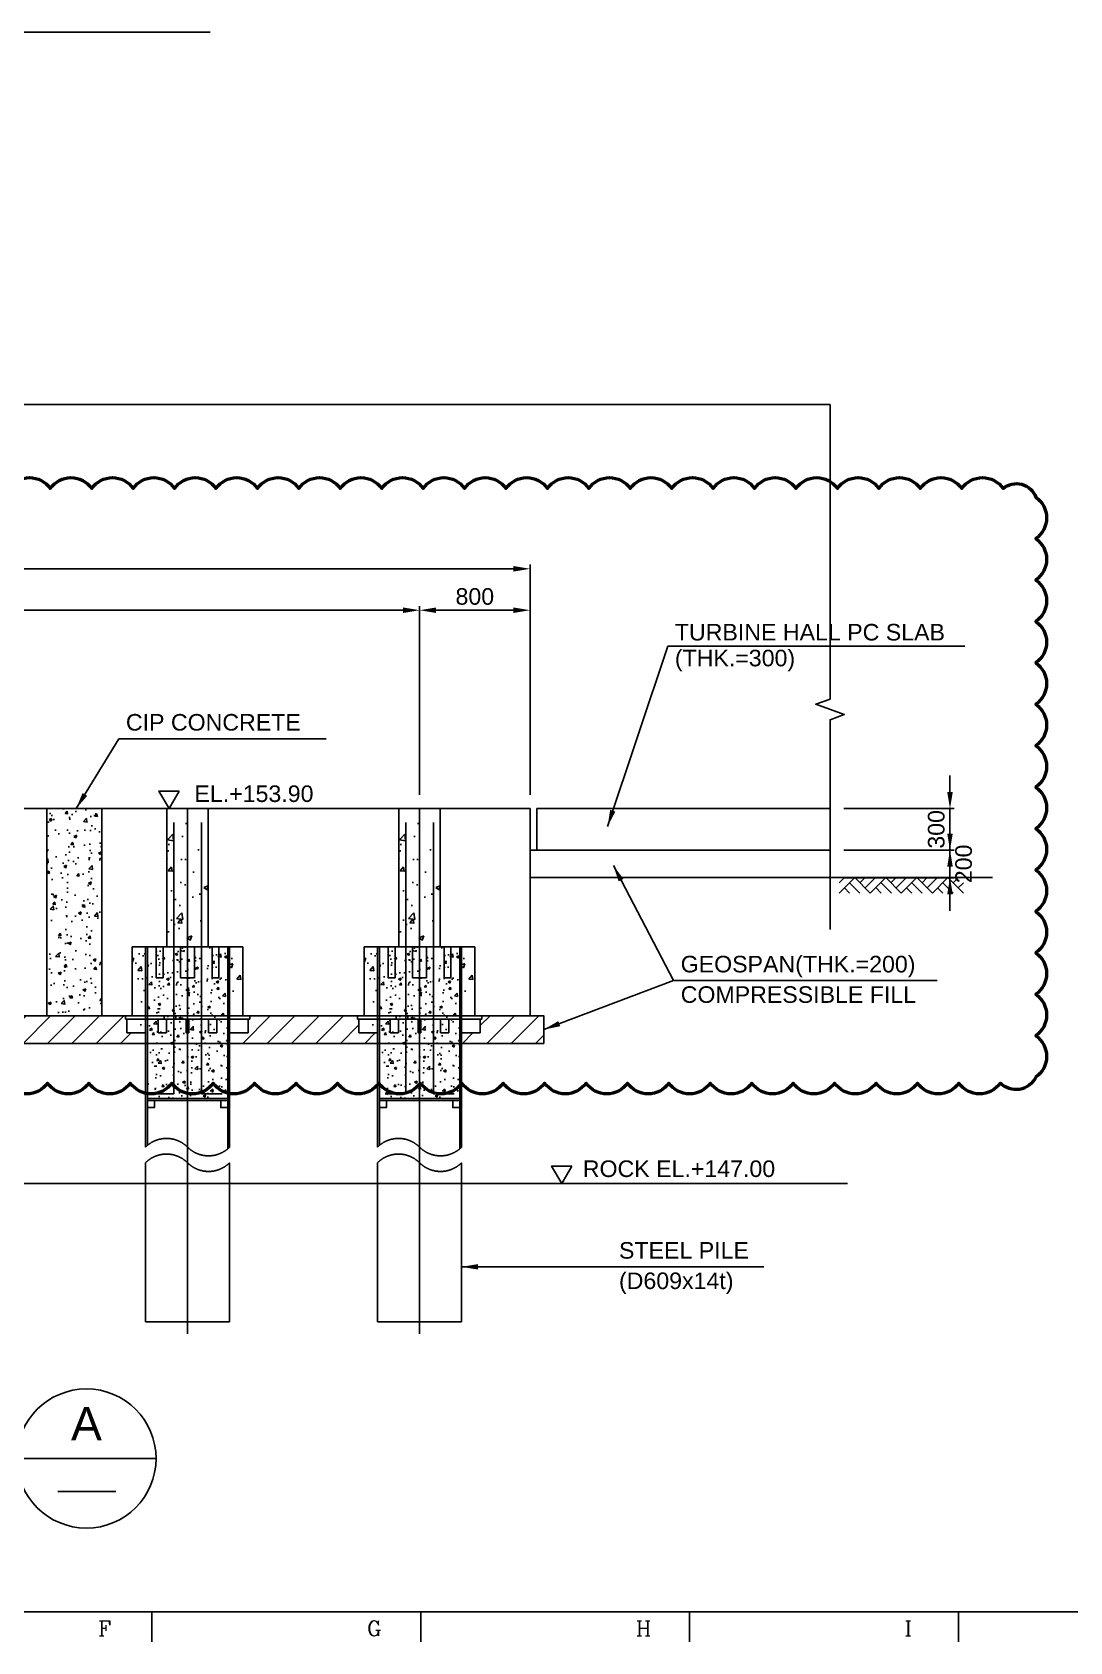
# Model space of a CAD drawing. Header units: millimetres. Extents: x 2448621 to 2484291, y -423869 to -398639.
# Drawn here: x 2460182 to 2467696, y -423558 to -411901 of the extents above; entities that cross this region are included whole.
import ezdxf
from ezdxf.enums import TextEntityAlignment as Align

# ---------------------------------------------------------------- set-up
doc = ezdxf.new("R2010")
doc.units = ezdxf.units.MM
doc.header["$LTSCALE"] = 30
doc.linetypes.add('CENTER', pattern=[2, 1.25, -0.25, 0.25, -0.25])
doc.linetypes.add('CENTER1', pattern=[23.5, 20, -1.25, 1, -1.25])
doc.layers.get('Defpoints').update_dxf_attribs({"color": 140})
for name, color, linetype in [('1', 7, 'Continuous'), ('3', 3, 'Continuous'), ('C_BLOCK', 7, 'Continuous'), ('C_CEN', 1, 'CENTER'), ('C_CONC', 3, 'Continuous'), ('C_Conc_footing', 3, 'Continuous'), ('C_STEEL', 2, 'Continuous'), ('C_TEXT_01', 2, 'Continuous'), ('CEN', 1, 'CENTER1'), ('CS-RBAR-MINR', 6, 'Continuous'), ('DIM-SCALE', 7, 'Continuous'), ('TAN-TIT', 30, 'Continuous'), ('TITLE', 7, 'Continuous')]:
    doc.layers.add(name, color=color, linetype=linetype)
doc.layers.add('C_REV', color=4, linetype='Continuous', lineweight=50)
doc.styles.add('Arial', font='arial.ttf')
doc.styles.add('COM', font='COMPLEX', dxfattribs={"height": 5})
doc.linetypes.add('ZIGZAG', pattern='A,0.00254,-5.08,[131,ltypeshp.shx,S=5.08,R=0,X=-5.08,Y=0],-10.16,[131,ltypeshp.shx,S=5.08,R=180,X=5.08,Y=0],-5.08', length=20.32254)
doc.dimstyles.new('일반도면_0030', dxfattribs={"dimtxt": 120, "dimasz": 120, "dimexe": 30, "dimexo": 100, "dimgap": 37.5, "dimtad": 1, "dimdec": 0, "dimzin": 0, "dimdsep": 46, "dimtxsty": 'Arial', "dimcen": -150, "dimclrd": 7, "dimclre": 7, "dimclrt": 2, "dimadec": 8, "dimazin": 0, "dimtfac": 1, "dimtdec": 0, "dimtix": 1, "dimtmove": 2, "dimatfit": 3, "dimfxl": 1, "dimtolj": 1, "dimtzin": 0, "dimarcsym": 0})
doc.dimstyles.new('일반도면_0050', dxfattribs={"dimtxt": 200, "dimasz": 200, "dimexe": 50, "dimexo": 250, "dimgap": 75, "dimtad": 1, "dimdec": 0, "dimzin": 0, "dimdsep": 46, "dimtxsty": 'Arial', "dimcen": -250, "dimclrd": 7, "dimclre": 7, "dimclrt": 2, "dimadec": 0, "dimazin": 0, "dimtfac": 1, "dimtdec": 0, "dimtix": 1, "dimtmove": 2, "dimatfit": 3, "dimfxl": 1, "dimtolj": 1, "dimtzin": 0, "dimarcsym": 0})

# ---------------------------------------------------------------- blocks, each defined once
blk = doc.blocks.new('BORDER')
at = {"layer": 'TAN-TIT'}
for p, q in [((4977, 3520), (232823, 3520)), ((82848, 3520), (82848, 2078)), ((95827, 3520), (95827, 2078)), ((108806, 3520), (108806, 2078)), ((121784, 3520), (121784, 2078))]:
    blk.add_line(p, q, dxfattribs=at)
at = {"layer": 'TAN-TIT', "style": 'COM'}
for s, p in [('F', (80253, 2366)), ('G', (93231, 2366)), ('H', (106210, 2366)), ('I', (119188, 2366))]:
    blk.add_text(s, height=721, dxfattribs=at).set_placement(p)
blk = doc.blocks.new('*D26')
at = {"layer": 'Defpoints', "color": 0}
for p in [(2463787, -415787), (2453787, -417524), (2463787, -417524)]:
    blk.add_point(p, dxfattribs=at)
at = {"layer": 'DIM-SCALE', "color": 7, "lineweight": -2}
for p, q in [((2453787, -417424), (2453787, -415757)), ((2453907, -415787), (2463667, -415787)), ((2463787, -417424), (2463787, -415757))]:
    blk.add_line(p, q, dxfattribs=at)
at = {"layer": 'DIM-SCALE', "color": 7}
for points in [[(2453907, -415767), (2453907, -415807), (2453787, -415787)], [(2463667, -415767), (2463667, -415807), (2463787, -415787)]]:
    blk.add_solid(points, dxfattribs=at)
at = {"layer": 'DIM-SCALE', "color": 2, "insert": (2458787, -415688), "char_height": 120, "attachment_point": 5, "style": 'Arial'}
blk.add_mtext('\\A1;10000', dxfattribs=at)
blk = doc.blocks.new('*D27')
at = {"layer": 'Defpoints', "color": 0}
for p in [(2462987, -416087), (2454587, -417524), (2462987, -417524)]:
    blk.add_point(p, dxfattribs=at)
at = {"layer": 'DIM-SCALE', "color": 7, "lineweight": -2}
for p, q in [((2454587, -417424), (2454587, -416057)), ((2454707, -416087), (2462867, -416087)), ((2462987, -417424), (2462987, -416057))]:
    blk.add_line(p, q, dxfattribs=at)
at = {"layer": 'DIM-SCALE', "color": 7}
for points in [[(2454707, -416067), (2454707, -416107), (2454587, -416087)], [(2462867, -416067), (2462867, -416107), (2462987, -416087)]]:
    blk.add_solid(points, dxfattribs=at)
at = {"layer": 'DIM-SCALE', "color": 2, "insert": (2458787, -415971), "char_height": 120, "attachment_point": 5, "style": 'Arial'}
blk.add_mtext('\\A1;5@1,680=8400', dxfattribs=at)
blk = doc.blocks.new('*D28')
at = {"layer": 'Defpoints', "color": 0}
for p in [(2463787, -416087), (2462987, -417524), (2463787, -417524)]:
    blk.add_point(p, dxfattribs=at)
at = {"layer": 'DIM-SCALE', "color": 7, "lineweight": -2}
for p, q in [((2462987, -417424), (2462987, -416057)), ((2463107, -416087), (2463667, -416087)), ((2463787, -417424), (2463787, -416057))]:
    blk.add_line(p, q, dxfattribs=at)
at = {"layer": 'DIM-SCALE', "color": 7}
for points in [[(2463107, -416067), (2463107, -416107), (2462987, -416087)], [(2463667, -416067), (2463667, -416107), (2463787, -416087)]]:
    blk.add_solid(points, dxfattribs=at)
at = {"layer": 'DIM-SCALE', "color": 2, "insert": (2463387, -415988), "char_height": 120, "attachment_point": 5, "style": 'Arial'}
blk.add_mtext('\\A1;800', dxfattribs=at)
blk = doc.blocks.new('ER')
at = {"layer": 'C_BLOCK', "color": 1, "linetype": 'Continuous'}
for p, q in [((2.5, 0), (0, -2.5)), ((0.833, 0), (0, -0.832)), ((0, 0), (20, 0)), ((2.5, 0), (5, -2.5)), ((4.167, 0), (3.334, -0.833)), ((5.833, 0), (4.166, -1.666)), ((7.5, 0), (5, -2.5)), ((7.5, 0), (9.999, -2.5)), ((9.167, 0), (8.333, -0.833)), ((10.832, 0), (9.166, -1.666)), ((12.499, 0), (9.999, -2.5)), ((12.499, 0), (14.999, -2.5)), ((14.166, 0), (13.333, -0.833)), ((15.832, 0), (14.165, -1.666)), ((17.499, 0), (14.999, -2.5)), ((17.499, 0), (19.998, -2.5)), ((19.166, 0), (18.332, -0.833)), ((0.834, -1.666), (1.667, -2.5)), ((1.667, -0.833), (3.333, -2.5)), ((5.887, -1.613), (6.774, -2.5)), ((6.719, -0.78), (8.439, -2.5)), ((10.833, -1.666), (11.666, -2.5)), ((11.666, -0.833), (13.332, -2.5)), ((15.832, -1.666), (16.666, -2.5)), ((16.665, -0.833), (18.331, -2.5)), ((19.998, -0.832), (19.165, -1.666))]:
    blk.add_line(p, q, dxfattribs=at)
blk = doc.blocks.new('*D30')
at = {"layer": 'Defpoints', "color": 0}
for p in [(2465959, -417524), (2466828, -417524), (2465959, -417824)]:
    blk.add_point(p, dxfattribs=at)
at = {"layer": 'DIM-SCALE', "color": 7, "lineweight": -2}
for p, q in [((2466828, -417404), (2466828, -417284)), ((2466059, -417524), (2466858, -417524)), ((2466828, -417824), (2466828, -417524)), ((2466059, -417824), (2466858, -417824)), ((2466828, -417944), (2466828, -418064))]:
    blk.add_line(p, q, dxfattribs=at)
at = {"layer": 'DIM-SCALE', "color": 7}
for points in [[(2466808, -417404), (2466848, -417404), (2466828, -417524)], [(2466808, -417944), (2466848, -417944), (2466828, -417824)]]:
    blk.add_solid(points, dxfattribs=at)
at = {"layer": 'DIM-SCALE', "color": 2, "insert": (2466729, -417674), "char_height": 120, "attachment_point": 5, "rotation": 90, "style": 'Arial'}
blk.add_mtext('\\A1;300', dxfattribs=at)
blk = doc.blocks.new('*D63')
at = {"layer": 'Defpoints', "color": 0}
for p in [(2465959, -417824), (2466828, -417824), (2465959, -418024)]:
    blk.add_point(p, dxfattribs=at)
at = {"layer": 'DIM-SCALE', "color": 7, "lineweight": -2}
for p, q in [((2466828, -417704), (2466828, -417584)), ((2466059, -417824), (2466858, -417824)), ((2466828, -418024), (2466828, -417824)), ((2466059, -418024), (2466858, -418024)), ((2466828, -418144), (2466828, -418264))]:
    blk.add_line(p, q, dxfattribs=at)
at = {"layer": 'DIM-SCALE', "color": 7}
for points in [[(2466808, -417704), (2466848, -417704), (2466828, -417824)], [(2466808, -418144), (2466848, -418144), (2466828, -418024)]]:
    blk.add_solid(points, dxfattribs=at)
at = {"layer": 'DIM-SCALE', "color": 2, "char_height": 120, "attachment_point": 5, "rotation": 90, "style": 'Arial'}
for s, insert in [('\\A1;200', (2466927, -417924)), ('\\A1;', (2466730, -417924))]:
    blk.add_mtext(s, dxfattribs=dict(at, insert=insert))

msp = doc.modelspace()

# ---------------------------------------------------------------- hatches: boundary and pattern name
h = msp.add_hatch()
h.set_pattern_fill('AR-CONC', color=8, scale=25, style=0)
h.set_pattern_definition([(50, (1210493.44, -215949.12), (179.315046, -15.688034), [18.75, -206.25]), (355, (1210493.44, -215949.12), (-34.687833, 188.048033), [15, -165]), (100.4514, (1210508.38, -215950.43), (144.627345, 172.359886), [15.935047, -175.285528]), (46.1842, (1210493.44, -215899.12), (266.810262, -41.379754), [28.125, -309.375]), (96.6356, (1210515.67, -215902.57), (233.665676, 243.52947), [23.90257, -262.92825]), (351.1842, (1210493.44, -215899.12), (233.665486, 243.52965), [22.5, -247.5]), (21, (1210518.44, -215911.62), (149.226763, -100.654723), [18.75, -206.25]), (326, (1210518.44, -215911.62), (60.828833, 181.28751), [15, -165]), (71.4514, (1210530.87, -215920.01), (210.055657, 80.632624), [15.935047, -175.285528]), (37.5, (1210493.435, -215949.124), (3.0399638, 83.2234635), [0, -163, 0, -167.5, 0, -165.625]), (7.5, (1210493.435, -215949.12), (65.7673844, 98.602928), [0, -95.5, 0, -159.25, 0, -63.125]), (327.5, (1210437.685, -215949.124), (133.455609, -5.638718), [0, -62.5, 0, -195, 0, -258.75]), (317.5, (1210412.69, -215949.12), (145.796542, 25.026246), [0, -81.25, 0, -129.5, 0, -183.75])])
h.paths.add_polyline_path([(2461306.8, -419023.6), (2461016.3, -419023.6), (2461016.3, -419123.6), (2461306.8, -419123.6)])
h.paths.add_polyline_path([(2461306.8, -419123.6), (2461016.3, -419123.6), (2461016.3, -419623.6), (2461306.8, -419623.6)])
h.paths.add_polyline_path([(2461597.3, -419123.6), (2461306.8, -419123.6), (2461306.8, -419623.6), (2461597.3, -419623.6)])
h.paths.add_polyline_path([(2461597.3, -419023.6), (2461306.8, -419023.6), (2461306.8, -419123.6), (2461597.3, -419123.6)])
h.paths.add_polyline_path([(2461597.3, -418523.6), (2461456.8, -418523.6), (2461306.8, -418523.6), (2461306.8, -418623.6), (2461356.8, -418623.6), (2461356.8, -418873.6), (2461306.8, -418873.6), (2461306.8, -419023.6), (2461597.3, -419023.6)])
h.paths.add_polyline_path([(2461356.8, -418623.6), (2461306.8, -418623.6), (2461306.8, -418873.6), (2461356.8, -418873.6)], flags=17)
h.paths.add_polyline_path([(2461306.8, -418623.6), (2461256.8, -418623.6), (2461256.8, -418873.6), (2461306.8, -418873.6)], flags=17)
h.paths.add_polyline_path([(2461306.8, -418548.6), (2461016.3, -418548.6), (2461016.3, -419023.6), (2461306.8, -419023.6), (2461306.8, -418873.6), (2461256.8, -418873.6), (2461256.8, -418623.6), (2461306.8, -418623.6)])
h = msp.add_hatch()
h.set_pattern_fill('AR-CONC', color=8, scale=25, style=0)
h.set_pattern_definition([(50, (1212173.44, -215949.12), (179.315046, -15.688034), [18.75, -206.25]), (355, (1212173.44, -215949.12), (-34.687833, 188.048033), [15, -165]), (100.4514, (1212188.38, -215950.43), (144.627345, 172.359886), [15.935047, -175.285528]), (46.1842, (1212173.44, -215899.12), (266.810262, -41.379754), [28.125, -309.375]), (96.6356, (1212195.67, -215902.57), (233.665676, 243.52947), [23.90257, -262.92825]), (351.1842, (1212173.44, -215899.12), (233.665486, 243.52965), [22.5, -247.5]), (21, (1212198.44, -215911.62), (149.226763, -100.654723), [18.75, -206.25]), (326, (1212198.44, -215911.62), (60.828833, 181.28751), [15, -165]), (71.4514, (1212210.87, -215920.01), (210.055657, 80.632624), [15.935047, -175.285528]), (37.5, (1212173.435, -215949.124), (3.0399638, 83.2234635), [0, -163, 0, -167.5, 0, -165.625]), (7.5, (1212173.435, -215949.12), (65.7673844, 98.602928), [0, -95.5, 0, -159.25, 0, -63.125]), (327.5, (1212117.685, -215949.124), (133.455609, -5.638718), [0, -62.5, 0, -195, 0, -258.75]), (317.5, (1212092.69, -215949.12), (145.796542, 25.026246), [0, -81.25, 0, -129.5, 0, -183.75])])
h.paths.add_polyline_path([(2462986.8, -419023.6), (2462696.3, -419023.6), (2462696.3, -419123.6), (2462986.8, -419123.6)])
h.paths.add_polyline_path([(2462986.8, -419123.6), (2462696.3, -419123.6), (2462696.3, -419623.6), (2462986.8, -419623.6)])
h.paths.add_polyline_path([(2463277.3, -419123.6), (2462986.8, -419123.6), (2462986.8, -419623.6), (2463277.3, -419623.6)])
h.paths.add_polyline_path([(2463277.3, -419023.6), (2462986.8, -419023.6), (2462986.8, -419123.6), (2463277.3, -419123.6)])
h.paths.add_polyline_path([(2463277.3, -418523.6), (2463136.8, -418523.6), (2462986.8, -418523.6), (2462986.8, -418623.6), (2463036.8, -418623.6), (2463036.8, -418873.6), (2462986.8, -418873.6), (2462986.8, -419023.6), (2463277.3, -419023.6)])
h.paths.add_polyline_path([(2463036.8, -418623.6), (2462986.8, -418623.6), (2462986.8, -418873.6), (2463036.8, -418873.6)], flags=17)
h.paths.add_polyline_path([(2462986.8, -418623.6), (2462936.8, -418623.6), (2462936.8, -418873.6), (2462986.8, -418873.6)], flags=17)
h.paths.add_polyline_path([(2462986.8, -418548.6), (2462696.3, -418548.6), (2462696.3, -419023.6), (2462986.8, -419023.6), (2462986.8, -418873.6), (2462936.8, -418873.6), (2462936.8, -418623.6), (2462986.8, -418623.6)])
at = {"layer": 'C_CONC'}
h = msp.add_hatch(dxfattribs=at)
h.set_pattern_fill('AR-CONC', color=256, scale=500, style=0)
h.set_pattern_definition([(50, (2160308, -429657.3), (3586.3, -313.76), [375, -4125]), (355, (2160308, -429657.3), (-693.757, 3760.96), [300, -3300]), (100.4514, (2160607, -429683.4), (2892.547, 3447.198), [318.7, -3505.71]), (46.1842, (2160308, -428657.3), (5336.205, -827.595), [562.5, -6187.5]), (96.6356, (2160753, -428726), (4673.31, 4870.59), [478.05, -5258.565]), (351.1842, (2160308, -428657), (4673.31, 4870.59), [450, -4950]), (21, (2160808, -428907.3), (2984.535, -2013.094), [375, -4125]), (326, (2160808, -428907.3), (1216.577, 3625.75), [300, -3300]), (71.4514, (2161056.8, -429075), (4201.113, 1612.652), [318.7, -3505.71]), (37.5, (2160308, -429657.3), (60.7993, 1664.469), [0, -3260, 0, -3350, 0, -3312.5]), (7.5, (2160308, -429657.3), (1315.348, 1972.059), [0, -1910, 0, -3185, 0, -1262.5]), (327.5, (2159193, -429657.3), (2669.112, -112.7744), [0, -1250, 0, -3900, 0, -5175]), (317.5, (2158693, -429657.3), (2915.93, 500.525), [0, -1625, 0, -2590, 0, -3675])])
h.paths.add_polyline_path([(2457286.8, -417523.6), (2456886.8, -417523.6), (2456886.8, -418523.6), (2457286.8, -418523.6)])
h.paths.add_polyline_path([(2460686.8, -417523.6), (2460286.8, -417523.6), (2460286.8, -418523.6), (2460686.8, -418523.6)])
h = msp.add_hatch(dxfattribs=at)
h.set_pattern_fill('AR-CONC', color=8, scale=30, style=0)
h.set_pattern_definition([(50, (113647.2, -1993.75), (215.178055, -18.82564), [22.5, -247.5]), (355, (113647.2, -1993.75), (-41.6254, 225.65764), [18, -198]), (100.4514, (113665.13, -1995.32), (173.552815, 206.831863), [19.122057, -210.342634]), (46.1842, (113647.2, -1933.75), (320.172315, -49.655704), [33.75, -371.25]), (96.6356, (113673.88, -1937.9), (280.39881, 292.23536), [28.683086, -315.5139]), (351.1842, (113647.2, -1933.75), (280.398584, 292.23558), [27, -297]), (21, (113677.2, -1948.75), (179.072116, -120.785667), [22.5, -247.5]), (326, (113677.2, -1948.75), (72.9946, 217.545014), [18, -198]), (71.4514, (113692.12, -1958.82), (252.066789, 96.759149), [19.122057, -210.342634]), (37.5, (113647.195, -1993.75), (3.6479566, 99.8681561), [0, -195.6, 0, -201, 0, -198.75]), (7.5, (113647.2, -1993.75), (78.920861, 118.3235136), [0, -114.6, 0, -191.1, 0, -75.75]), (327.5, (113580.295, -1993.75), (160.1467309, -6.7664615), [0, -75, 0, -234, 0, -310.5]), (317.5, (113550.3, -1993.75), (174.955851, 30.031495), [0, -97.5, 0, -155.4, 0, -220.5])])
h.paths.add_polyline_path([(2460686.8, -417523.6), (2460286.8, -417523.6), (2460286.8, -419023.6), (2460686.8, -419023.6)])
h = msp.add_hatch(dxfattribs=at)
h.set_pattern_fill('AR-CONC', color=8, scale=50, style=0)
h.set_pattern_definition([(50, (1210493.44, -216049.12), (358.63009, -31.37607), [37.5, -412.5]), (355, (1210493.44, -216049.12), (-69.37567, 376.09607), [30, -330]), (100.4514, (1210523.32, -216051.74), (289.25469, 344.71977), [31.8701, -350.57106]), (46.1842, (1210493.44, -215949.12), (533.62052, -82.7595), [56.25, -618.75]), (96.6356, (1210537.9, -215956), (467.33135, 487.05894), [47.80514, -525.8565]), (351.1842, (1210493.44, -215949.1), (467.33097, 487.0593), [45, -495]), (21, (1210543.44, -215974.12), (298.453526, -201.309445), [37.5, -412.5]), (326, (1210543.44, -215974.12), (121.65767, 362.57502), [30, -330]), (71.4514, (1210568.3, -215990.9), (420.11131, 161.26525), [31.8701, -350.57106]), (37.5, (1210493.44, -216049.12), (6.079928, 166.446927), [0, -326, 0, -335, 0, -331.25]), (7.5, (1210493.44, -216049.12), (131.534769, 197.205856), [0, -191, 0, -318.5, 0, -126.25]), (327.5, (1210381.94, -216049.12), (266.911218, -11.277436), [0, -125, 0, -390, 0, -517.5]), (317.5, (1210331.94, -216049.12), (291.593085, 50.05249), [0, -162.5, 0, -259, 0, -367.5])])
h.paths.add_polyline_path([(2461456.8, -417623.6), (2461156.8, -417623.6), (2461156.8, -418523.6), (2460906.8, -418523.6), (2460906.8, -419123.6), (2461002.3, -419123.6), (2461002.3, -418623.6), (2461611.3, -418623.6), (2461611.3, -419123.6), (2461706.8, -419123.6), (2461706.8, -418523.6), (2461456.8, -418523.6)])
h = msp.add_hatch(dxfattribs=at)
h.set_pattern_fill('AR-CONC', color=8, scale=50, style=0)
h.set_pattern_definition([(50, (1212173.44, -216049.12), (358.63009, -31.37607), [37.5, -412.5]), (355, (1212173.44, -216049.12), (-69.37567, 376.09607), [30, -330]), (100.4514, (1212203.32, -216051.74), (289.25469, 344.71977), [31.8701, -350.57106]), (46.1842, (1212173.44, -215949.12), (533.62052, -82.7595), [56.25, -618.75]), (96.6356, (1212217.9, -215956), (467.33135, 487.05894), [47.80514, -525.8565]), (351.1842, (1212173.44, -215949.1), (467.33097, 487.0593), [45, -495]), (21, (1212223.44, -215974.12), (298.453526, -201.309445), [37.5, -412.5]), (326, (1212223.44, -215974.12), (121.65767, 362.57502), [30, -330]), (71.4514, (1212248.3, -215990.9), (420.11131, 161.26525), [31.8701, -350.57106]), (37.5, (1212173.44, -216049.12), (6.079928, 166.446927), [0, -326, 0, -335, 0, -331.25]), (7.5, (1212173.44, -216049.12), (131.534769, 197.205856), [0, -191, 0, -318.5, 0, -126.25]), (327.5, (1212061.94, -216049.12), (266.911218, -11.277436), [0, -125, 0, -390, 0, -517.5]), (317.5, (1212011.94, -216049.12), (291.593085, 50.05249), [0, -162.5, 0, -259, 0, -367.5])])
h.paths.add_polyline_path([(2463136.8, -417623.6), (2462836.8, -417623.6), (2462836.8, -418523.6), (2462586.8, -418523.6), (2462586.8, -419123.6), (2462682.3, -419123.6), (2462682.3, -418623.6), (2463291.3, -418623.6), (2463291.3, -419123.6), (2463386.8, -419123.6), (2463386.8, -418523.6), (2463136.8, -418523.6)])
at = {"layer": 'C_CONC', "ltscale": 0.1}
h = msp.add_hatch(dxfattribs=at)
h.set_pattern_fill('ANSI31', color=1, scale=1000, style=0)
h.set_pattern_definition([(45, (0, 0), (-88.3883476, 88.3883476), [])])
h.paths.add_polyline_path([(2454282.3, -419148.6), (2454146.8, -419148.6), (2454146.8, -419048.6), (2454136.8, -419048.6), (2454136.8, -419023.6), (2453686.8, -419023.6), (2453686.8, -419223.6), (2454282.3, -419223.6)])
h.paths.add_polyline_path([(2455826.8, -419048.6), (2455816.8, -419048.6), (2455816.8, -419023.6), (2455036.8, -419023.6), (2455036.8, -419048.6), (2455026.8, -419048.6), (2455026.8, -419148.6), (2454891.3, -419148.6), (2454891.3, -419223.6), (2455962.3, -419223.6), (2455962.3, -419148.6), (2455826.8, -419148.6)])
h.paths.add_polyline_path([(2457642.3, -419148.6), (2457506.8, -419148.6), (2457506.8, -419048.6), (2457496.8, -419048.6), (2457496.8, -419023.6), (2456716.8, -419023.6), (2456716.8, -419048.6), (2456706.8, -419048.6), (2456706.8, -419148.6), (2456571.3, -419148.6), (2456571.3, -419223.6), (2457642.3, -419223.6)])
h.paths.add_polyline_path([(2459322.3, -419148.6), (2459186.8, -419148.6), (2459186.8, -419048.6), (2459176.8, -419048.6), (2459176.8, -419023.6), (2458396.8, -419023.6), (2458396.8, -419048.6), (2458386.8, -419048.6), (2458386.8, -419148.6), (2458251.3, -419148.6), (2458251.3, -419223.6), (2459322.3, -419223.6)])
h.paths.add_polyline_path([(2461002.3, -419148.6), (2460866.8, -419148.6), (2460866.8, -419048.6), (2460856.8, -419048.6), (2460856.8, -419023.6), (2460076.8, -419023.6), (2460076.8, -419048.6), (2460066.8, -419048.6), (2460066.8, -419148.6), (2459931.3, -419148.6), (2459931.3, -419223.6), (2461002.3, -419223.6)])
h.paths.add_polyline_path([(2462546.8, -419048.6), (2462536.8, -419048.6), (2462536.8, -419023.6), (2461756.8, -419023.6), (2461756.8, -419048.6), (2461746.8, -419048.6), (2461746.8, -419148.6), (2461611.3, -419148.6), (2461611.3, -419223.6), (2462682.3, -419223.6), (2462682.3, -419148.6), (2462546.8, -419148.6)])
h.paths.add_polyline_path([(2463886.6, -419023.6), (2463436.8, -419023.6), (2463436.8, -419048.6), (2463426.8, -419048.6), (2463426.8, -419148.6), (2463291.3, -419148.6), (2463291.3, -419223.6), (2463886.6, -419223.6)])

# ---------------------------------------------------------------- linework, layer by layer
at = {"color": 253}
for p, q in [((2465959.1, -418023.6), (2467136.9, -418023.6)), ((2463786.8, -419023.6), (2463886.8, -419023.6)), ((2463886.8, -419023.6), (2463886.8, -419123.6))]:
    msp.add_line(p, q, dxfattribs=at)
at = {"color": 1}
for points in [[(2461246.4, -417396.8), (2461100, -417396.8), (2461173.2, -417523.6)], [(2464089.7, -420112.8), (2463943.4, -420112.8), (2464016.5, -420239.6)]]:
    msp.add_lwpolyline(points, close=True, dxfattribs=at)
at = {"layer": '3'}
for p, q in [((2461002.3, -418523.6), (2461002.3, -419975.3)), ((2461002.3, -418523.6), (2461611.3, -418523.6)), ((2461002.3, -418523.6), (2461016.3, -418523.6)), ((2461016.3, -418523.6), (2461016.3, -419962.5)), ((2461597.3, -418523.6), (2461597.3, -419988.1)), ((2461597.3, -418523.6), (2461611.3, -418523.6)), ((2461611.3, -418523.6), (2461611.3, -419975.3)), ((2462682.3, -418523.6), (2462682.3, -419975.3)), ((2462682.3, -418523.6), (2463291.3, -418523.6)), ((2462682.3, -418523.6), (2462696.3, -418523.6)), ((2462696.3, -418523.6), (2462696.3, -419962.5)), ((2463277.3, -418523.6), (2463277.3, -419988.1)), ((2463277.3, -418523.6), (2463291.3, -418523.6)), ((2463291.3, -418523.6), (2463291.3, -419975.3)), ((2461002.3, -418748.6), (2461016.3, -418748.6)), ((2461597.3, -418748.6), (2461611.3, -418748.6)), ((2462682.3, -418748.6), (2462696.3, -418748.6)), ((2463277.3, -418748.6), (2463291.3, -418748.6)), ((2461002.3, -420088.5), (2461002.3, -421239.6)), ((2461611.3, -420088.5), (2461611.3, -421239.6)), ((2462682.3, -420088.5), (2462682.3, -421239.6)), ((2463291.3, -420088.5), (2463291.3, -421239.6)), ((2461611.3, -421239.6), (2461002.3, -421239.6)), ((2463291.3, -421239.6), (2462682.3, -421239.6))]:
    msp.add_line(p, q, dxfattribs=at)
for points in [[(2461079.5, -418523.6), (2461129.5, -418523.6), (2461129.5, -418748.6), (2461079.5, -418748.6)], [(2461256.8, -418523.6), (2461356.8, -418523.6), (2461356.8, -418748.6), (2461256.8, -418748.6)], [(2461534, -418523.6), (2461484, -418523.6), (2461484, -418748.6), (2461534, -418748.6)], [(2462759.5, -418523.6), (2462809.5, -418523.6), (2462809.5, -418748.6), (2462759.5, -418748.6)], [(2462936.8, -418523.6), (2463036.8, -418523.6), (2463036.8, -418748.6), (2462936.8, -418748.6)], [(2463214, -418523.6), (2463164, -418523.6), (2463164, -418748.6), (2463214, -418748.6)]]:
    msp.add_lwpolyline(points, close=True, dxfattribs=at)
at = {"layer": 'C_CEN', "linetype": 'Continuous'}
for points in [[(2465959.1, -414598.1), (2458720, -414598.1), (2458682.5, -414495.1), (2458607.5, -414701.2), (2458570, -414598.1), (2451312.7, -414598.1), (2451312.7, -416730.6), (2451209.7, -416768.1), (2451415.7, -416843.1), (2451312.7, -416880.6), (2451312.7, -418917.6)], [(2465959.1, -414598.1), (2465959.1, -416730.6), (2465856.1, -416768.1), (2466062.1, -416843.1), (2465959.1, -416880.6), (2465959.1, -418399)]]:
    msp.add_lwpolyline(points, dxfattribs=at)
at = {"layer": 'C_CONC'}
for p, q in [((2460286.8, -419023.6), (2460286.8, -417523.6)), ((2460686.8, -419023.6), (2460686.8, -417523.6))]:
    msp.add_line(p, q, dxfattribs=at)
at = {"layer": 'C_CONC', "color": 4}
for p, q in [((2463786.8, -417523.6), (2463786.8, -419023.6)), ((2463836.8, -417523.6), (2463836.8, -417823.6)), ((2463836.8, -417523.6), (2465959.1, -417523.6)), ((2463836.8, -417823.6), (2465959.1, -417823.6)), ((2460906.8, -419023.6), (2460906.8, -418523.6)), ((2460906.8, -418523.6), (2461156.8, -418523.6)), ((2461456.8, -418523.6), (2461706.8, -418523.6)), ((2461706.8, -419023.6), (2461706.8, -418523.6)), ((2462586.8, -419023.6), (2462586.8, -418523.6)), ((2462586.8, -418523.6), (2462836.8, -418523.6)), ((2463136.8, -418523.6), (2463386.8, -418523.6)), ((2463386.8, -419023.6), (2463386.8, -418523.6))]:
    msp.add_line(p, q, dxfattribs=at)
msp.add_lwpolyline([(2453786.8, -417523.6), (2463786.8, -417523.6), (2463786.8, -419023.6), (2453786.8, -419023.6)], close=True, dxfattribs=at)
at = {"layer": 'C_CONC', "color": 1, "ltscale": 0.1}
for points in [[(2465959.1, -418023.6), (2463786.8, -418023.6), (2463786.8, -417823.6), (2465959.1, -417823.6), (2465959.1, -418023.6)], [(2463886.6, -419223.6), (2453686.8, -419223.6), (2453686.8, -419023.6), (2463886.6, -419023.6), (2463886.6, -419223.6)]]:
    msp.add_lwpolyline(points, dxfattribs=at)
at = {"layer": 'C_CONC'}
for points in [[(2461597.3, -419623.6), (2461016.3, -419623.6)], [(2461597.3, -419638.6), (2461016.3, -419638.6)], [(2461066.3, -419638.6), (2461066.3, -419688.6), (2461016.3, -419688.6)], [(2461547.3, -419638.6), (2461547.3, -419688.6), (2461597.3, -419688.6)], [(2463277.3, -419623.6), (2462696.3, -419623.6)], [(2463277.3, -419638.6), (2462696.3, -419638.6)], [(2462746.3, -419638.6), (2462746.3, -419688.6), (2462696.3, -419688.6)], [(2463227.3, -419638.6), (2463227.3, -419688.6), (2463277.3, -419688.6)]]:
    msp.add_lwpolyline(points, dxfattribs=at)
at = {"layer": 'C_Conc_footing', "color": 4, "linetype": 'ZIGZAG', "ltscale": 0.001}
for p, q in [((2461156.8, -417523.6), (2461156.8, -418523.6)), ((2461456.8, -417523.6), (2461456.8, -418523.6)), ((2462836.8, -417523.6), (2462836.8, -418523.6)), ((2463136.8, -417523.6), (2463136.8, -418523.6))]:
    msp.add_line(p, q, dxfattribs=at)
at = {"layer": 'C_REV'}
msp.add_lwpolyline([(2460012.7, -415204.9, -0.5205671), (2460312.7, -415204.9, -0.5205671), (2460612.7, -415204.9, -0.5205671), (2460912.7, -415204.9, -0.5205671), (2461212.7, -415204.9, -0.5205671), (2461512.7, -415204.9, -0.5205671), (2461812.7, -415204.9, -0.5205671), (2462112.7, -415204.9, -0.5205671), (2462412.7, -415204.9, -0.5205671), (2462712.7, -415204.9, -0.5205671), (2463012.7, -415204.9, -0.5205671), (2463312.7, -415204.9, -0.5205671), (2463612.7, -415204.9, -0.5205671), (2463912.7, -415204.9, -0.5205671), (2464212.7, -415204.9, -0.5205671), (2464512.7, -415204.9, -0.5205671), (2464812.7, -415204.9, -0.5205671), (2465112.7, -415204.9, -0.5205671), (2465412.7, -415204.9, -0.5205671), (2465712.7, -415204.9, -0.5205671), (2466012.7, -415204.9, -0.5205671), (2466312.7, -415204.9, -0.5205671), (2466612.7, -415204.9, -0.5205671), (2466912.7, -415204.9, -0.5205671), (2467212.7, -415204.9, -0.5205671), (2467449.3, -415268.3, -0.5205671), (2467449.3, -415568.3, -0.5205671), (2467449.3, -415868.3, -0.5205671), (2467449.3, -416168.3, -0.5205671), (2467449.3, -416468.3, -0.5205671), (2467449.3, -416768.3, -0.5205671), (2467449.3, -417068.3, -0.5205671), (2467449.3, -417368.3, -0.5205671), (2467449.3, -417668.3, -0.5205671), (2467449.3, -417968.3, -0.5205671), (2467449.3, -418268.3, -0.5205671), (2467449.3, -418568.3, -0.5205671), (2467449.3, -418868.3, -0.5205671), (2467449.3, -419168.3, -0.5205671), (2467449.3, -419468.3, -0.5205671), (2467192.4, -419511.5, -0.5205671), (2466892.4, -419511.5, -0.5205671), (2466592.4, -419511.5, -0.5205671), (2466292.4, -419511.5, -0.5205671), (2465992.4, -419511.5, -0.5205671), (2465692.4, -419511.5, -0.5205671), (2465392.4, -419511.5, -0.5205671), (2465092.4, -419511.5, -0.5205671), (2464792.4, -419511.5, -0.5205671), (2464492.4, -419511.5, -0.5205671), (2464192.4, -419511.5, -0.5205671), (2463892.4, -419511.5, -0.5205671), (2463592.4, -419511.5, -0.5205671), (2463292.4, -419511.5, -0.5205671), (2462992.4, -419511.5, -0.5205671), (2462692.4, -419511.5, -0.5205671), (2462392.4, -419511.5, -0.5205671), (2462092.4, -419511.5, -0.5205671), (2461792.4, -419511.5, -0.5205671), (2461492.4, -419511.5, -0.5205671), (2461192.4, -419511.5, -0.5205671), (2460892.4, -419511.5, -0.5205671), (2460592.4, -419511.5, -0.5205671), (2460292.4, -419511.5, -0.5205671), (2459992.4, -419511.5, -0.5205671)], format="xyb", dxfattribs=at)
at = {"layer": 'C_STEEL'}
for p, q in [((2461002.3, -419023.6), (2460856.8, -419023.6)), ((2460856.8, -419023.6), (2460856.8, -419048.6)), ((2461756.8, -419048.6), (2460856.8, -419048.6)), ((2460866.8, -419048.6), (2460866.8, -419148.6)), ((2461094.5, -419048.6), (2461094.5, -419148.6)), ((2461154.8, -419148.6), (2461154.8, -419048.6)), ((2461296.8, -419048.6), (2461296.8, -419148.6)), ((2461316.8, -419048.6), (2461316.8, -419148.6)), ((2461458.8, -419148.6), (2461458.8, -419048.6)), ((2461519, -419048.6), (2461519, -419148.6)), ((2461611.3, -419023.6), (2461756.8, -419023.6)), ((2461746.8, -419048.6), (2461746.8, -419148.6)), ((2461756.8, -419023.6), (2461756.8, -419048.6)), ((2462682.3, -419023.6), (2462536.8, -419023.6)), ((2462536.8, -419023.6), (2462536.8, -419048.6)), ((2463436.8, -419048.6), (2462536.8, -419048.6)), ((2462546.8, -419048.6), (2462546.8, -419148.6)), ((2462774.5, -419048.6), (2462774.5, -419148.6)), ((2462834.8, -419148.6), (2462834.8, -419048.6)), ((2462976.8, -419048.6), (2462976.8, -419148.6)), ((2462996.8, -419048.6), (2462996.8, -419148.6)), ((2463138.8, -419148.6), (2463138.8, -419048.6)), ((2463199, -419048.6), (2463199, -419148.6)), ((2463291.3, -419023.6), (2463436.8, -419023.6)), ((2463426.8, -419048.6), (2463426.8, -419148.6)), ((2463436.8, -419023.6), (2463436.8, -419048.6)), ((2461002.3, -419148.6), (2460866.8, -419148.6)), ((2461154.8, -419148.6), (2461094.5, -419148.6)), ((2461296.8, -419148.6), (2461316.8, -419148.6)), ((2461458.8, -419148.6), (2461519, -419148.6)), ((2461611.3, -419148.6), (2461746.8, -419148.6)), ((2462682.3, -419148.6), (2462546.8, -419148.6)), ((2462834.8, -419148.6), (2462774.5, -419148.6)), ((2462976.8, -419148.6), (2462996.8, -419148.6)), ((2463138.8, -419148.6), (2463199, -419148.6)), ((2463291.3, -419148.6), (2463426.8, -419148.6))]:
    msp.add_line(p, q, dxfattribs=at)
at = {"layer": 'CEN', "color": 1, "linetype": 'CENTER', "ltscale": 0.1}
for p, q in [((2461306.8, -421326.3), (2461306.8, -417523.6)), ((2462986.8, -421326.3), (2462986.8, -417523.6)), ((2461306.8, -421239.6), (2461306.8, -418527.2)), ((2462986.8, -421239.6), (2462986.8, -418527.2))]:
    msp.add_line(p, q, dxfattribs=at)
at = {"layer": 'CEN', "color": 3}
for points in [[(2461002.3, -419975.3, -0.4142136), (2461306.8, -419975.3, 0.4142136), (2461611.3, -419975.3, 0.4142136)], [(2462682.3, -419975.3, -0.4142136), (2462986.8, -419975.3, 0.4142136), (2463291.3, -419975.3, 0.4142136)], [(2461002.3, -420088.5, -0.4142136), (2461306.8, -420088.5, 0.4142136), (2461611.3, -420088.5, 0.4142136)], [(2462682.3, -420088.5, -0.4142136), (2462986.8, -420088.5, 0.4142136), (2463291.3, -420088.5, 0.4142136)]]:
    msp.add_lwpolyline(points, format="xyb", dxfattribs=at)
at = {"layer": 'CS-RBAR-MINR'}
for p, q in [((2461206.8, -417623.6), (2461206.8, -419590)), ((2461406.8, -417623.6), (2461406.8, -419590)), ((2462886.8, -417623.6), (2462886.8, -419590)), ((2463086.8, -417623.6), (2463086.8, -419590)), ((2461206.8, -419590), (2461056.8, -419590)), ((2461406.8, -419590), (2461556.8, -419590)), ((2462886.8, -419590), (2462736.8, -419590)), ((2463086.8, -419590), (2463236.8, -419590))]:
    msp.add_line(p, q, dxfattribs=at)
at = {"layer": 'CS-RBAR-MINR', "color": 1}
msp.add_line((2452328, -420239.6), (2466086.2, -420239.6), dxfattribs=at)
at = {"layer": 'DIM-SCALE'}
msp.add_line((2464826.9, -418769.4), (2463886.6, -419123.6), dxfattribs=at)
msp.add_solid([(2464006, -419099.9), (2463886.6, -419123.6), (2463991.8, -419062.5)], dxfattribs=at)
at = {"layer": 'TITLE', "color": 1, "linetype": 'Continuous'}
msp.add_line((2461469.7, -411900.8), (2454168.9, -411900.8), dxfattribs=at)
msp.add_lwpolyline([(2460070.6, -422230.2), (2461078.6, -422230.2)], dxfattribs=at)
at = {"layer": 'TITLE', "color": 2, "linetype": 'Continuous'}
msp.add_lwpolyline([(2460368.1, -422469.7), (2460787, -422469.7)], dxfattribs=at)
at = {"layer": 'TITLE', "color": 1, "linetype": 'Continuous'}
msp.add_circle((2460574.6, -422230.2), 504, dxfattribs=at)

# ---------------------------------------------------------------- block references
at = {"layer": '1', "xscale": 0.15, "yscale": 0.15, "zscale": 0.15}
msp.add_blockref('BORDER', (2448621.4, -423869.4), dxfattribs=at)
at = {"layer": 'C_BLOCK', "xscale": 45, "yscale": 45, "zscale": 45}
msp.add_blockref('ER', (2466025.6, -418023.6), dxfattribs=at)

# ---------------------------------------------------------------- texts
at = {"layer": 'C_TEXT_01', "style": 'Arial'}
for s, p in [('TURBINE HALL PC SLAB', (2464835.6, -416246.1)), ('(THK.=300)', (2464835.6, -416433.2)), ('CIP CONCRETE', (2460860.3, -416898.6)), ('GEOSPAN(THK.=200)', (2464878, -418649.9)), ('COMPRESSIBLE FILL', (2464878, -418870.3)), ('STEEL PILE', (2464431.1, -420722.9)), ('(D609x14t)', (2464431.1, -420943.2))]:
    msp.add_text(s, height=120, dxfattribs=at).set_placement(p, align=Align.MIDDLE_LEFT)
for s, p in [('EL.+153.90', (2461787.7, -417415.7)), ('ROCK EL.+147.00', (2464865.6, -420131.6))]:
    msp.add_text(s, height=120, dxfattribs=at).set_placement(p, align=Align.MIDDLE_CENTER)
at = {"layer": 'TITLE', "color": 2, "ltscale": 10, "style": 'Arial'}
msp.add_text('A', height=240, dxfattribs=at).set_placement((2460574.6, -421978.2), align=Align.MIDDLE)

# ---------------------------------------------------------------- dimensions: what is measured, and where the dimension line sits
at = {"layer": 'DIM-SCALE'}
for base, p1, picture, middle in [((2463786.8, -415787.2), (2453786.8, -417523.6), '*D26', (2458786.8, -415688.4)), ((2463786.8, -416087.2), (2462986.8, -417523.6), '*D28', (2463386.8, -415988.4))]:
    dim = msp.add_linear_dim(base=base, p1=p1, p2=(2463786.8, -417523.6), dimstyle='일반도면_0030', dxfattribs=at)
    dim.commit()
    dim.dimension.update_dxf_attribs({"geometry": picture, "text_midpoint": middle})
dim = msp.add_linear_dim(base=(2462986.8, -416087.2), p1=(2454586.8, -417523.6), p2=(2462986.8, -417523.6), text='5@1,680=<>', dimstyle='일반도면_0030', dxfattribs=at)
dim.commit()
dim.dimension.update_dxf_attribs({"geometry": '*D27', "text_midpoint": (2458786.8, -415970.9)})
at = {"layer": 'DIM-SCALE', "color": 3}
dim = msp.add_linear_dim(base=(2466827.8, -417523.6), p1=(2465959.1, -417823.6), p2=(2465959.1, -417523.6), angle=90, dimstyle='일반도면_0030', dxfattribs=at)
dim.commit()
dim.dimension.update_dxf_attribs({"geometry": '*D30', "text_midpoint": (2466729, -417673.6)})
dim = msp.add_linear_dim(base=(2466827.8, -417823.6), p1=(2465959.1, -418023.6), p2=(2465959.1, -417823.6), angle=90, text='\\X<>', dimstyle='일반도면_0030', override={"dimgap": 37.5}, dxfattribs=at)
dim.commit()
dim.dimension.update_dxf_attribs({"geometry": '*D63', "text_midpoint": (2466827.8, -417923.6)})

# ---------------------------------------------------------------- leaders
at = {"layer": 'DIM-SCALE'}
for points in [[(2464347.9, -417653.3), (2464784.6, -416346.9), (2466935.5, -416346.9)], [(2460500.3, -417523.6), (2460809.3, -417018.1), (2462310.1, -417018.1)], [(2464390.2, -417935.4), (2464826.9, -418769.4), (2466735.5, -418769.4)], [(2463290.1, -420842.3), (2464380.1, -420842.3), (2465479.1, -420842.3)]]:
    msp.add_leader(points, dimstyle='일반도면_0050', override={"dimasz": 120}, dxfattribs=at)

doc.saveas('drawing.dxf')
